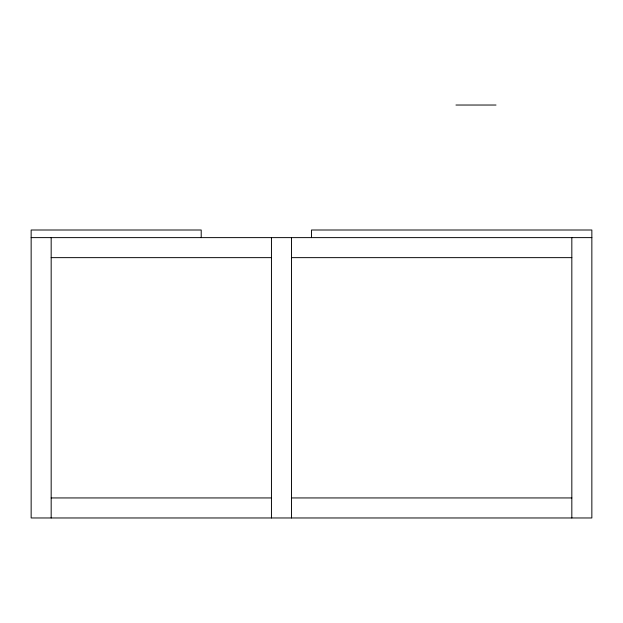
<?xml version="1.0" encoding="UTF-8"?>
<svg xmlns="http://www.w3.org/2000/svg" width="623" height="623" viewBox="0 0 623 623"><rect width="100%" height="100%" fill="white"/><g stroke="black" fill="none" stroke-linecap="round" stroke-linejoin="round"><path stroke-width="0.93" d="M455.958 105.03L496.009 105.03M31.15 237.62L591.85 237.62M51.172 257.642L271.449 257.642M291.478 257.642L571.828 257.642M51.172 497.941L271.449 497.941M291.478 497.941L571.828 497.941M571.828 237.62L571.828 517.97M311.5 237.62L311.5 230.004L591.85 230.004L591.85 517.97L31.15 517.97L31.15 230.004L201.206 230.004L201.206 237.62M291.478 237.62L291.478 517.97M271.449 237.62L271.449 517.97M51.172 237.62L51.172 517.97"/></g></svg>
